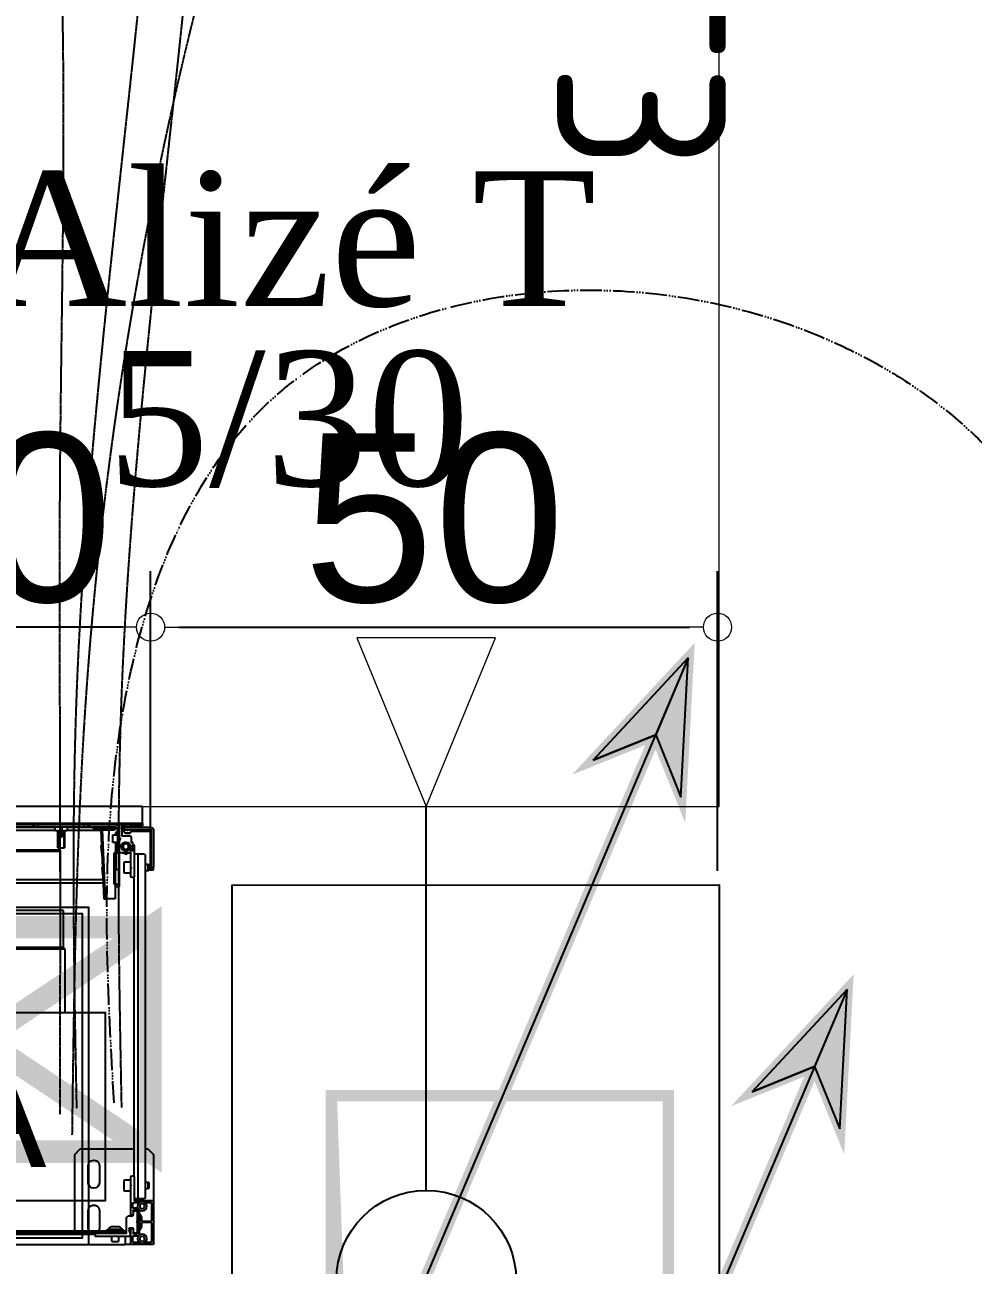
# Model space of a CAD drawing. Header units: millimetres. Extents: x 449410 to 506007, y -379864 to -318775.
# Drawn here: x 467210 to 468054, y -344325 to -343221 of the extents above; entities that cross this region are included whole.
import ezdxf

# ---------------------------------------------------------------- set-up
doc = ezdxf.new("R2010")
doc.units = ezdxf.units.MM
doc.linetypes.add('prlm_ef', pattern=[0.165, 0.1, -0.065])
doc.linetypes.add('prlm_gaz', pattern=[36, 24, -3, 0, -3, 0, -3, 0, -3])
doc.layers.add('_GAZELEC-BOITE INCORPO', color=36, linetype='Continuous', lineweight=18)
doc.layers.add('_GAZELEC-RESERVATION 2', color=132, linetype='Continuous', lineweight=18)
for name, color, linetype in [('_GAZELEC-EAU CHAUDE', 1, 'Continuous'), ('GAZ-EU FLECHE', 42, 'Continuous'), ('GAZ-FLECHE VMC', 93, 'Continuous'), ('prlm-CHAUFF', 30, 'Continuous'), ('prlm-EAU-EF', 161, 'Continuous'), ('prlm-GAZ', 20, 'Continuous'), ('prlm-GT', 242, 'Continuous'), ('prlm-MOD', 64, 'Continuous'), ('prlm-VMC', 93, 'Continuous')]:
    doc.layers.add(name, color=color, linetype=linetype)
doc.layers.add('prlm-xpoly', color=7, linetype='Continuous', plot=False)
doc.styles.add('Arial', font='arial.ttf')
doc.styles.add('prlm-vmc', font='pala.ttf', dxfattribs={"height": 14})
doc.styles.add('prlm-xpoly', font='isocp.shx', dxfattribs={"height": 15})
doc.styles.get("Standard").update_dxf_attribs({"font": 'arial.ttf'})
doc.dimstyles.new('200', dxfattribs={"dimtxt": 150, "dimasz": 25, "dimexe": 50, "dimexo": 50, "dimgap": 20, "dimtad": 1, "dimdec": 0, "dimlfac": 0.1, "dimdsep": 46, "dimtxsty": 'Arial', "dimblk1": 'DOTBLANK', "dimblk2": 'DOTBLANK', "dimsah": 1, "dimcen": 25, "dimclrd": 5, "dimclre": 5, "dimadec": 0, "dimazin": 0, "dimtfac": 1, "dimtdec": 0, "dimtmove": 0, "dimatfit": 3, "dimldrblk": 'DOTBLANK', "dimfxl": 50, "dimtolj": 1, "dimtzin": 0, "dimarcsym": 0})

# ---------------------------------------------------------------- blocks, each defined once
blk = doc.blocks.new('MTI900_Alu_390')
at = {"layer": 'prlm-MOD', "color": 1, "linetype": 'Continuous'}
for p, q in [((-4.225, 0), (4.225, 0)), ((4.278, 0), (4.225, 0)), ((4.225, -0.07), (4.225, 0)), ((4.472, 0), (4.278, 0)), ((4.475, 0), (4.472, 0)), ((4.475, -0.003), (4.475, 0)), ((-4.105, -0.105), (4.105, -0.105)), ((-3.96, -0.09), (3.96, -0.09)), ((3.96, -0.073), (3.96, -0.097)), ((4.13, -0.07), (3.963, -0.07)), ((3.963, -0.1), (4.229, -0.1)), ((4.105, -0.025), (4.165, -0.025)), ((4.105, -0.025), (4.105, -0.07)), ((4.105, -0.1), (4.105, -0.115)), ((4.135, -0.075), (4.13, -0.07)), ((4.14, -0.07), (4.135, -0.075)), ((4.267, -0.07), (4.14, -0.07)), ((4.165, -0.07), (4.165, -0.025)), ((4.165, -0.115), (4.165, -0.1)), ((4.165, -0.105), (4.225, -0.105)), ((4.225, -0.105), (4.225, -0.1)), ((4.225, -0.105), (4.225, -0.12)), ((4.235, -0.1), (4.235, -0.24)), ((4.26, -0.12), (4.27, -0.09)), ((4.27, -0.09), (4.27, -0.073)), ((4.275, -0.003), (4.275, -0.137)), ((4.293, -0.021), (4.293, -0.074)), ((4.295, -0.137), (4.295, -0.098)), ((4.347, -0.018), (4.296, -0.018)), ((4.296, -0.077), (4.331, -0.077)), ((4.298, -0.095), (4.332, -0.095)), ((4.327, -0.1), (4.298, -0.1)), ((4.33, -0.195), (4.33, -0.103)), ((4.335, -0.098), (4.335, -0.134)), ((4.353, -0.086), (4.353, -0.129)), ((4.355, -0.038), (4.375, -0.027)), ((4.355, -0.062), (4.355, -0.038)), ((4.375, -0.073), (4.355, -0.062)), ((4.375, -0.027), (4.395, -0.038)), ((4.395, -0.062), (4.375, -0.073)), ((4.395, -0.038), (4.395, -0.062)), ((4.454, -0.018), (4.403, -0.018)), ((4.457, -0.191), (4.457, -0.021)), ((4.475, -0.387), (4.475, -0.003)), ((-4.1, -0.12), (4.1, -0.12)), ((3.775, -0.12), (3.775, -0.8)), ((3.895, -0.15), (3.895, -0.3)), ((3.995, -0.3), (3.995, -0.15)), ((4.067, -0.12), (4.067, -0.125)), ((4.067, -0.125), (4.203, -0.125)), ((4.067, -0.125), (4.067, -0.135)), ((4.067, -0.135), (4.203, -0.135)), ((4.105, -0.115), (4.095, -0.125)), ((4.103, -0.158), (4.168, -0.158)), ((4.165, -0.115), (4.105, -0.115)), ((4.175, -0.125), (4.165, -0.115)), ((4.17, -0.12), (4.225, -0.12)), ((4.203, -0.125), (4.203, -0.12)), ((4.203, -0.135), (4.203, -0.125)), ((4.26, -0.142), (4.26, -0.12)), ((4.292, -0.145), (4.263, -0.145)), ((4.278, -0.14), (4.292, -0.14)), ((4.295, -0.137), (4.295, -0.142)), ((4.33, -0.195), (4.325, -0.2)), ((4.325, -0.2), (4.33, -0.205)), ((4.338, -0.16), (4.33, -0.16)), ((4.33, -0.168), (4.342, -0.168)), ((4.33, -0.297), (4.33, -0.205)), ((4.336, -0.136), (4.354, -0.164)), ((4.338, -0.16), (4.338, -0.24)), ((4.355, -0.19), (4.338, -0.16)), ((4.338, -0.24), (4.355, -0.21)), ((4.354, -0.13), (4.372, -0.159)), ((4.355, -0.166), (4.355, -0.234)), ((4.373, -0.16), (4.373, -0.191)), ((4.373, -0.209), (4.373, -0.24)), ((4.454, -0.194), (4.376, -0.194)), ((4.376, -0.206), (4.454, -0.206)), ((4.457, -0.369), (4.457, -0.209)), ((4.235, -0.24), (4.25, -0.255)), ((4.25, -0.255), (4.292, -0.255)), ((4.275, -0.263), (4.275, -0.52)), ((4.292, -0.26), (4.278, -0.26)), ((4.293, -0.326), (4.293, -0.369)), ((4.295, -0.258), (4.295, -0.263)), ((4.295, -0.302), (4.295, -0.263)), ((4.328, -0.323), (4.296, -0.323)), ((4.298, -0.3), (4.327, -0.3)), ((4.332, -0.305), (4.298, -0.305)), ((4.33, -0.232), (4.342, -0.232)), ((4.33, -0.24), (4.338, -0.24)), ((4.354, -0.236), (4.335, -0.265)), ((4.335, -0.265), (4.335, -0.302)), ((4.353, -0.271), (4.353, -0.304)), ((4.373, -0.24), (4.354, -0.27)), ((4.355, -0.328), (4.375, -0.317)), ((4.355, -0.352), (4.355, -0.328)), ((4.375, -0.317), (4.395, -0.328)), ((4.395, -0.328), (4.395, -0.352)), ((4.296, -0.372), (4.347, -0.372)), ((4.305, -0.6), (4.305, -0.393)), ((4.34, -0.405), (4.305, -0.405)), ((4.308, -0.39), (4.472, -0.39)), ((4.34, -0.405), (4.34, -3.475)), ((4.395, -0.405), (4.34, -0.405)), ((4.375, -0.363), (4.355, -0.352)), ((4.395, -0.352), (4.375, -0.363)), ((4.405, -0.415), (4.395, -0.405)), ((4.403, -0.372), (4.454, -0.372)), ((4.405, -0.415), (4.405, -3.465)), ((4.475, -0.8), (4.475, -0.387)), ((3.895, -0.55), (3.895, -0.7)), ((3.995, -0.7), (3.995, -0.55)), ((4.215, -0.475), (4.215, -0.575)), ((4.275, -0.475), (4.215, -0.475)), ((4.275, -0.52), (4.278, -0.523)), ((4.275, -0.52), (4.275, -0.53)), ((4.278, -0.527), (4.275, -0.53)), ((4.275, -0.53), (4.275, -0.6)), ((4.43, -0.495), (4.405, -0.495)), ((4.43, -0.495), (4.43, -0.555)), ((4.435, -0.5), (4.43, -0.495)), ((4.43, -0.555), (4.435, -0.55)), ((4.435, -0.55), (4.435, -0.5)), ((4.215, -0.575), (4.275, -0.575)), ((4.285, -0.61), (4.295, -0.61)), ((4.305, -0.6), (4.305, -3.277)), ((4.405, -0.555), (4.43, -0.555)), ((3.775, -0.8), (3.825, -0.85)), ((3.825, -0.85), (4.305, -0.85)), ((4.405, -0.85), (4.425, -0.85)), ((4.425, -0.85), (4.475, -0.8)), ((4.007, -3.691), (4.035, -3.077)), ((4.05, -3.077), (4.022, -3.692)), ((4.035, -3.077), (4.05, -3.077)), ((4.135, -3.077), (4.05, -3.077)), ((4.136, -3.497), (4.135, -3.077)), ((4.135, -3.187), (4.175, -3.187)), ((4.175, -3.187), (4.175, -3.207)), ((4.029, -3.215), (-0.132, -3.215)), ((4.027, -3.245), (-0.132, -3.245)), ((4.017, -3.356), (4.021, -3.285)), ((4.026, -3.286), (4.021, -3.285)), ((4.125, -3.207), (4.125, -3.487)), ((4.125, -3.207), (4.175, -3.207)), ((4.175, -3.207), (4.175, -3.337)), ((4.215, -3.305), (4.215, -3.405)), ((4.275, -3.305), (4.215, -3.305)), ((4.275, -3.277), (4.275, -3.346)), ((4.295, -3.267), (4.285, -3.267)), ((4.305, -3.553), (4.305, -3.277)), ((4.017, -3.356), (4.022, -3.356)), ((4.14, -3.337), (4.175, -3.337)), ((4.14, -3.487), (4.14, -3.337)), ((4.175, -3.337), (4.175, -3.487)), ((4.215, -3.405), (4.275, -3.405)), ((4.275, -3.346), (4.275, -3.358)), ((4.275, -3.358), (4.275, -3.484)), ((4.276, -3.348), (4.278, -3.35)), ((4.278, -3.354), (4.276, -3.356)), ((4.43, -3.325), (4.405, -3.325)), ((4.405, -3.385), (4.43, -3.385)), ((4.43, -3.325), (4.43, -3.385)), ((4.435, -3.33), (4.43, -3.325)), ((4.43, -3.385), (4.435, -3.38)), ((4.435, -3.38), (4.435, -3.33)), ((4.455, -3.355), (4.455, -3.335)), ((4.455, -3.335), (4.475, -3.335)), ((4.455, -3.69), (4.455, -3.355)), ((4.475, -3.355), (4.455, -3.355)), ((4.475, -3.335), (4.475, -3.355)), ((4.475, -3.69), (4.475, -3.355)), ((3.625, -3.532), (3.685, -3.532)), ((3.625, -3.532), (3.625, -3.682)), ((3.631, -3.682), (3.631, -3.532)), ((3.679, -3.682), (3.679, -3.532)), ((3.685, -3.682), (3.685, -3.532)), ((4.008, -3.552), (4.012, -3.482)), ((4.017, -3.482), (4.012, -3.482)), ((4.125, -3.487), (4.14, -3.487)), ((4.14, -3.497), (4.136, -3.497)), ((4.14, -3.487), (4.155, -3.487)), ((4.14, -3.487), (4.14, -3.577)), ((4.155, -3.487), (4.175, -3.487)), ((4.155, -3.497), (4.155, -3.487)), ((4.155, -3.702), (4.155, -3.497)), ((4.175, -3.497), (4.155, -3.497)), ((4.175, -3.487), (4.175, -3.49)), ((4.175, -3.49), (4.175, -3.601)), ((4.272, -3.487), (4.178, -3.487)), ((4.195, -3.561), (4.195, -3.523)), ((4.22, -3.478), (4.23, -3.472)), ((4.23, -3.472), (4.24, -3.478)), ((4.268, -3.521), (4.266, -3.521)), ((4.271, -3.507), (4.271, -3.518)), ((4.287, -3.504), (4.274, -3.504)), ((4.285, -3.504), (4.29, -3.507)), ((4.29, -3.549), (4.29, -3.507)), ((4.34, -3.475), (4.305, -3.475)), ((4.395, -3.475), (4.34, -3.475)), ((4.395, -3.475), (4.405, -3.465)), ((3.655, -3.641), (3.655, -3.627)), ((3.66, -3.627), (3.655, -3.627)), ((3.655, -3.717), (3.655, -3.641)), ((3.66, -3.641), (3.655, -3.641)), ((3.66, -3.641), (3.66, -3.627)), ((3.66, -3.717), (3.66, -3.641)), ((4.008, -3.552), (4.013, -3.552)), ((4.115, -3.577), (4.115, -3.647)), ((4.155, -3.577), (4.115, -3.577)), ((4.175, -3.623), (4.175, -3.601)), ((4.175, -3.623), (4.175, -3.734)), ((4.176, -3.603), (4.183, -3.61)), ((4.183, -3.614), (4.176, -3.621)), ((4.195, -3.674), (4.195, -3.64)), ((4.198, -3.637), (4.266, -3.637)), ((4.273, -3.542), (4.276, -3.542)), ((4.276, -3.627), (4.276, -3.584)), ((4.277, -3.582), (4.304, -3.555)), ((4.279, -3.545), (4.279, -3.549)), ((4.291, -3.577), (4.281, -3.583)), ((4.282, -3.552), (4.287, -3.552)), ((4.291, -3.568), (4.291, -3.577)), ((-4.375, -3.737), (4.375, -3.737)), ((4.375, -3.747), (-4.375, -3.747)), ((-0.16, -3.715), (3.598, -3.715)), ((3.604, -3.685), (-0.15, -3.685)), ((3.185, -3.717), (3.403, -3.717)), ((3.403, -3.737), (3.403, -3.717)), ((3.403, -3.717), (3.417, -3.717)), ((3.417, -3.717), (3.45, -3.717)), ((3.417, -3.717), (3.417, -3.737)), ((3.45, -3.717), (3.86, -3.717)), ((3.45, -3.717), (3.45, -3.737)), ((3.605, -3.682), (3.598, -3.717)), ((3.655, -3.682), (3.605, -3.682)), ((3.705, -3.682), (3.66, -3.682)), ((3.712, -3.717), (3.705, -3.682)), ((4.007, -3.685), (3.706, -3.685)), ((3.712, -3.715), (3.935, -3.715)), ((3.86, -3.717), (3.893, -3.717)), ((3.86, -3.717), (3.86, -3.737)), ((3.893, -3.717), (3.907, -3.717)), ((3.893, -3.737), (3.893, -3.717)), ((3.907, -3.717), (4.14, -3.717)), ((3.907, -3.717), (3.907, -3.737)), ((3.935, -3.717), (3.935, -3.712)), ((3.965, -3.712), (3.935, -3.712)), ((3.945, -3.702), (3.965, -3.702)), ((3.965, -3.702), (4.105, -3.702)), ((3.965, -3.712), (3.965, -3.702)), ((3.965, -3.712), (3.965, -3.717)), ((4.105, -3.712), (3.965, -3.712)), ((4.007, -3.692), (4.007, -3.691)), ((4.007, -3.691), (4.022, -3.692)), ((4.022, -3.692), (4.125, -3.692)), ((4.022, -3.692), (4.022, -3.692)), ((4.105, -3.702), (4.125, -3.702)), ((4.105, -3.712), (4.105, -3.702)), ((4.105, -3.717), (4.105, -3.712)), ((4.135, -3.712), (4.105, -3.712)), ((4.115, -3.647), (4.155, -3.647)), ((4.125, -3.692), (4.125, -3.702)), ((4.135, -3.712), (4.135, -3.717)), ((4.14, -3.647), (4.14, -3.657)), ((4.165, -3.726), (4.165, -3.737)), ((4.175, -3.734), (4.175, -3.737)), ((4.195, -3.722), (4.195, -3.693)), ((4.195, -3.695), (4.215, -3.695)), ((4.215, -3.715), (4.195, -3.715)), ((4.211, -3.677), (4.198, -3.677)), ((4.198, -3.69), (4.225, -3.69)), ((4.198, -3.725), (4.212, -3.725)), ((4.222, -3.663), (4.213, -3.676)), ((4.215, -3.695), (4.45, -3.695)), ((4.215, -3.695), (4.215, -3.715)), ((4.215, -3.715), (4.45, -3.715)), ((4.215, -3.72), (4.225, -3.72)), ((4.215, -3.722), (4.215, -3.72)), ((4.225, -3.716), (4.221, -3.72)), ((4.227, -3.657), (4.225, -3.659)), ((4.265, -3.659), (4.225, -3.659)), ((4.225, -3.659), (4.225, -3.662)), ((4.265, -3.662), (4.225, -3.662)), ((4.225, -3.69), (4.225, -3.695)), ((4.229, -3.716), (4.225, -3.716)), ((4.263, -3.657), (4.227, -3.657)), ((4.228, -3.692), (4.237, -3.692)), ((4.229, -3.657), (4.229, -3.662)), ((4.229, -3.69), (4.229, -3.695)), ((4.26, -3.715), (4.231, -3.715)), ((4.243, -3.732), (4.238, -3.737)), ((4.243, -3.687), (4.239, -3.691)), ((4.249, -3.734), (4.241, -3.734)), ((4.251, -3.691), (4.247, -3.687)), ((4.252, -3.737), (4.247, -3.732)), ((4.253, -3.692), (4.263, -3.692)), ((4.261, -3.657), (4.261, -3.662)), ((4.261, -3.69), (4.261, -3.695)), ((4.265, -3.716), (4.262, -3.716)), ((4.265, -3.659), (4.263, -3.657)), ((4.265, -3.662), (4.265, -3.659)), ((4.283, -3.69), (4.265, -3.69)), ((4.265, -3.695), (4.265, -3.69)), ((4.269, -3.72), (4.265, -3.716)), ((4.265, -3.72), (4.283, -3.72)), ((4.277, -3.676), (4.268, -3.663)), ((4.452, -3.677), (4.279, -3.677)), ((4.286, -3.692), (4.445, -3.692)), ((4.342, -3.715), (4.289, -3.715)), ((4.295, -3.734), (4.295, -3.73)), ((4.298, -3.727), (4.342, -3.727)), ((4.378, -3.727), (4.298, -3.727)), ((4.298, -3.727), (4.298, -3.737)), ((4.345, -3.724), (4.345, -3.718)), ((4.375, -3.737), (4.375, -3.747)), ((4.375, -3.747), (4.378, -3.747)), ((4.375, -3.792), (4.375, -3.747)), ((4.378, -3.747), (4.378, -3.727)), ((4.455, -3.682), (4.455, -3.68)), ((4.375, -3.902), (4.375, -3.792)), ((-4.375, -3.902), (4.375, -3.902))]:
    blk.add_line(p, q, dxfattribs=at)
for centre, radius in [((4.375, -0.05), 0.0425), ((4.375, -0.34), 0.0425), ((4.23, -3.542), 0.035), ((4.23, -3.542), 0.03), ((4.23, -3.542), 0.025)]:
    blk.add_circle(centre, radius, dxfattribs=at)
for centre, radius, start, end in [((4.278, -0.003), 0.003, 90, 180), ((4.472, -0.003), 0.003, 0, 90), ((3.963, -0.073), 0.003, 90, 180), ((3.963, -0.097), 0.003, 180, 270), ((4.232, -0.1), 0.003, 0, 180), ((4.267, -0.073), 0.003, 0, 90), ((4.267, -0.09), 0.003, 341.5651, 0), ((4.296, -0.021), 0.003, 90, 180), ((4.296, -0.074), 0.003, 180, 270), ((4.298, -0.098), 0.003, 90, 180), ((4.298, -0.103), 0.003, 90, 180), ((4.327, -0.103), 0.003, 0, 90), ((4.331, -0.067), 0.01, 270, 326.3475), ((4.332, -0.098), 0.003, 0, 90), ((4.347, -0.021), 0.003, 84.5182, 90), ((4.403, -0.021), 0.003, 90, 95.4818), ((4.454, -0.021), 0.003, 0, 90), ((3.945, -0.15), 0.05, 143.1301, 180), ((3.945, -0.15), 0.05, 0, 36.8699), ((4.103, -0.133), 0.02, 185.7392, 187.1808), ((4.103, -0.138), 0.02, 171.3731, 270), ((4.168, -0.138), 0.02, 270, 8.6269), ((4.168, -0.133), 0.02, 352.8192, 354.2608), ((4.263, -0.12), 0.003, 161.5651, 180), ((4.263, -0.142), 0.003, 180, 270), ((4.278, -0.137), 0.003, 180, 270), ((4.292, -0.137), 0.003, 270, 0), ((4.292, -0.142), 0.003, 270, 0), ((4.338, -0.134), 0.003, 180, 213.6901), ((4.356, -0.129), 0.003, 180, 213.6901), ((4.352, -0.166), 0.003, 0, 33.6901), ((4.37, -0.16), 0.003, 0, 33.6901), ((4.376, -0.191), 0.003, 180, 270), ((4.376, -0.209), 0.003, 90, 180), ((4.454, -0.191), 0.003, 270, 0), ((4.454, -0.209), 0.003, 0, 90), ((3.945, -0.3), 0.05, 180, 0), ((4.278, -0.263), 0.003, 90, 180), ((4.292, -0.258), 0.003, 0, 90), ((4.292, -0.263), 0.003, 0, 90), ((4.296, -0.326), 0.003, 90, 180), ((4.298, -0.297), 0.003, 180, 270), ((4.298, -0.302), 0.003, 180, 270), ((4.327, -0.297), 0.003, 270, 0), ((4.328, -0.333), 0.01, 46.149, 90), ((4.332, -0.302), 0.003, 270, 0), ((4.356, -0.271), 0.003, 146.3099, 180), ((4.352, -0.234), 0.003, 326.3099, 0), ((4.296, -0.369), 0.003, 180, 270), ((4.308, -0.393), 0.003, 90, 180), ((4.347, -0.369), 0.003, 270, 275.4818), ((4.403, -0.369), 0.003, 264.5182, 270), ((4.454, -0.369), 0.003, 270, 0), ((4.472, -0.387), 0.003, 270, 0), ((3.945, -0.55), 0.05, 0, 180), ((4.276, -0.525), 0.003, 315, 45), ((4.285, -0.6), 0.01, 180, 270), ((4.295, -0.6), 0.01, 270, 0), ((3.945, -0.7), 0.05, 180, 0), ((4.285, -3.277), 0.01, 90, 180), ((4.295, -3.277), 0.01, 0, 90), ((4.278, -3.346), 0.003, 180, 225), ((4.278, -3.358), 0.003, 135, 180), ((4.276, -3.352), 0.003, 315, 45), ((4.178, -3.49), 0.003, 90, 180), ((4.23, -3.542), 0.04, 33.9272, 355.9994), ((4.23, -3.542), 0.065, 57.7958, 122.2042), ((4.23, -3.542), 0.06, 66.4435, 113.5565), ((4.266, -3.518), 0.003, 213.9272, 270), ((4.23, -3.542), 0.04, 0, 33.9272), ((4.268, -3.518), 0.003, 270, 0), ((4.274, -3.507), 0.003, 90, 180), ((4.272, -3.484), 0.003, 270, 0), ((4.23, -3.542), 0.06, 0, 39.2965), ((4.23, -3.542), 0.065, 22.6199, 35.7758), ((4.287, -3.507), 0.003, 0, 90), ((4.178, -3.601), 0.003, 180, 225), ((4.178, -3.623), 0.003, 135, 180), ((4.181, -3.612), 0.003, 315, 45), ((4.198, -3.64), 0.003, 90, 180), ((4.266, -3.627), 0.01, 270, 0), ((4.273, -3.545), 0.003, 90, 175.9994), ((4.23, -3.542), 0.04, 355.9994, 0), ((4.276, -3.545), 0.003, 0, 90), ((4.23, -3.542), 0.065, 315.0475, 333.838), ((4.279, -3.584), 0.003, 135, 180), ((4.282, -3.549), 0.003, 180, 270), ((4.287, -3.549), 0.003, 270, 0), ((4.23, -3.542), 0.06, 351.491, 0), ((4.302, -3.553), 0.003, 315, 0), ((3.945, -3.712), 0.01, 90, 180), ((3.997, -3.692), 0.01, 270, 357.3974), ((4.125, -3.712), 0.02, 347.588, 90), ((4.125, -3.712), 0.01, 0, 90), ((4.16, -3.657), 0.02, 180, 230.1159), ((4.14, -3.702), 0.035, 270, 0), ((4.14, -3.702), 0.015, 270, 0), ((4.115, -3.71), 0.05, 37.0861, 50.1159), ((4.178, -3.734), 0.003, 180, 270), ((4.198, -3.674), 0.003, 180, 270), ((4.198, -3.693), 0.003, 90, 180), ((4.198, -3.722), 0.003, 180, 270), ((4.211, -3.674), 0.003, 270, 325.008), ((4.212, -3.722), 0.003, 270, 0), ((4.225, -3.665), 0.003, 90, 145.008), ((4.225, -3.693), 0.003, 19.4712, 90), ((4.215, -3.715), 0.01, 353.9388, 0), ((4.225, -3.717), 0.003, 270, 350.4059), ((4.231, -3.718), 0.003, 90, 170.4059), ((4.237, -3.689), 0.003, 270, 315), ((4.245, -3.689), 0.003, 45, 135), ((4.245, -3.734), 0.003, 45, 135), ((4.253, -3.689), 0.003, 225, 270), ((4.26, -3.718), 0.003, 9.5941, 90), ((4.265, -3.717), 0.003, 189.5941, 270), ((4.265, -3.693), 0.003, 90, 160.5288), ((4.265, -3.665), 0.003, 34.992, 90), ((4.275, -3.715), 0.01, 180, 186.0612), ((4.279, -3.674), 0.003, 214.992, 270), ((4.283, -3.693), 0.003, 19.4712, 90), ((4.283, -3.717), 0.003, 270, 350.4059), ((4.289, -3.718), 0.003, 90, 170.4059), ((4.292, -3.734), 0.003, 270, 0), ((4.298, -3.73), 0.003, 90, 180), ((4.342, -3.718), 0.003, 0, 90), ((4.342, -3.724), 0.003, 270, 0), ((4.445, -3.682), 0.01, 270, 0), ((4.45, -3.69), 0.025, 270, 0), ((4.45, -3.69), 0.005, 270, 0), ((4.452, -3.68), 0.003, 0, 90)]:
    blk.add_arc(centre, radius, start, end, dxfattribs=at)
for centre, major_axis, ratio, start_param, end_param in [((3.997, -3.692), (-0.025, 0), 0.4, 1.570796, 3.096169), ((4.022, -3.693), (-0.015, 0.0007), 0.045361, -1.568734, 0)]:
    blk.add_ellipse(centre, major_axis=major_axis, ratio=ratio, start_param=start_param, end_param=end_param, dxfattribs=at)
blk = doc.blocks.new('xi.be')
at = {"layer": 'prlm-VMC', "color": 0, "linetype": 'ByBlock', "lineweight": 5, "flags": 128}
blk.add_lwpolyline([(-6.17, -15), (6.17, -15), (0, 0)], close=True, dxfattribs=at)
at = {"layer": 'prlm-VMC', "color": 0, "linetype": 'ByBlock', "lineweight": 5}
blk.add_solid([(0, -1), (5.17, -14), (-5.17, -14), (0, -1)], dxfattribs=at)
blk = doc.blocks.new('xi.uta-yzen-d')
at = {"layer": 'prlm-CHAUFF', "ltscale": 50}
for p, q in [((-36.4, 35.02), (-20.8, 35.02)), ((-36.4, 35.02), (-36.4, 29.72)), ((-20.9, 35.12), (-36.3, 35.12)), ((-20.8, 29.72), (-20.8, 35.02)), ((-17.3, 35.02), (-1.7, 35.02)), ((-17.3, 35.02), (-17.3, 29.72)), ((-1.8, 35.12), (-17.2, 35.12)), ((-1.7, 29.72), (-1.7, 35.02)), ((1.8, 35.02), (17.4, 35.02)), ((1.8, 35.02), (1.8, 29.72)), ((1.9, 35.12), (17.3, 35.12)), ((17.4, 29.72), (17.4, 35.02)), ((20.9, 35.02), (36.5, 35.02)), ((20.9, 35.02), (20.9, 29.72)), ((21, 35.12), (36.4, 35.12)), ((36.5, 29.72), (36.5, 35.02)), ((-36.55, 29.97), (-36.4, 29.97)), ((-17.45, 29.97), (-17.3, 29.97)), ((1.65, 29.97), (1.8, 29.97)), ((20.75, 29.97), (20.9, 29.97)), ((-37.25, 29.22), (-37.25, 26.22)), ((-37.06, 29.72), (-36.65, 29.72)), ((-37.06, 29.72), (-37.06, 26.02)), ((-37, 29.72), (-37, 26.27)), ((-36.98, 29.72), (-36.98, 26.27)), ((-20.55, 29.72), (-36.65, 29.72)), ((-36.65, 29.72), (-36.65, 26.42)), ((-20.55, 26.42), (-20.55, 29.72)), ((-18.15, 29.22), (-18.15, 26.22)), ((-17.96, 29.72), (-17.55, 29.72)), ((-17.96, 29.72), (-17.96, 26.02)), ((-17.9, 29.72), (-17.9, 26.27)), ((-17.88, 29.72), (-17.88, 26.27)), ((-1.45, 29.72), (-17.55, 29.72)), ((-17.55, 29.72), (-17.55, 26.42)), ((-1.45, 26.42), (-1.45, 29.72)), ((0.95, 29.22), (0.95, 26.22)), ((1.14, 29.72), (1.55, 29.72)), ((1.14, 29.72), (1.14, 26.02)), ((1.2, 29.72), (1.2, 26.27)), ((1.22, 29.72), (1.22, 26.27)), ((17.65, 29.72), (1.55, 29.72)), ((1.55, 29.72), (1.55, 26.42)), ((17.65, 26.42), (17.65, 29.72)), ((20.05, 29.22), (20.05, 26.22)), ((20.24, 29.72), (20.65, 29.72)), ((20.24, 29.72), (20.24, 26.02)), ((20.3, 29.72), (20.3, 26.27)), ((20.32, 29.72), (20.32, 26.27)), ((36.75, 29.72), (20.65, 29.72)), ((20.65, 29.72), (20.65, 26.42)), ((36.75, 26.42), (36.75, 29.72)), ((-37, 28.42), (-36.98, 28.42)), ((-36.98, 28.07), (-37, 28.07)), ((-37, 27.69), (-36.98, 27.69)), ((-17.9, 28.42), (-17.88, 28.42)), ((-17.88, 28.07), (-17.9, 28.07)), ((-17.9, 27.69), (-17.88, 27.69)), ((1.2, 28.42), (1.22, 28.42)), ((1.22, 28.07), (1.2, 28.07)), ((1.2, 27.69), (1.22, 27.69)), ((20.3, 28.42), (20.32, 28.42)), ((20.32, 28.07), (20.3, 28.07)), ((20.3, 27.69), (20.32, 27.69)), ((-36.98, 27.34), (-37, 27.34)), ((-37, 27.29), (-36.98, 27.29)), ((-36.98, 27.19), (-37, 27.19)), ((-17.88, 27.34), (-17.9, 27.34)), ((-17.9, 27.29), (-17.88, 27.29)), ((-17.88, 27.19), (-17.9, 27.19)), ((1.22, 27.34), (1.2, 27.34)), ((1.2, 27.29), (1.22, 27.29)), ((1.22, 27.19), (1.2, 27.19)), ((20.32, 27.34), (20.3, 27.34)), ((20.3, 27.29), (20.32, 27.29)), ((20.32, 27.19), (20.3, 27.19)), ((-36.8, 26.02), (-37.05, 26.02)), ((-36.98, 26.27), (-37, 26.27)), ((-36.8, 26.27), (-36.98, 26.27)), ((-36.65, 26.42), (-36.8, 26.27)), ((-20.4, 26.27), (-36.8, 26.27)), ((-36.8, 26.27), (-36.8, 20.62)), ((-20.55, 26.42), (-36.65, 26.42)), ((-20.4, 26.27), (-20.55, 26.42)), ((-20.4, 20.62), (-20.4, 26.27)), ((-17.7, 26.02), (-17.95, 26.02)), ((-17.88, 26.27), (-17.9, 26.27)), ((-17.7, 26.27), (-17.88, 26.27)), ((-17.55, 26.42), (-17.7, 26.27)), ((-1.3, 26.27), (-17.7, 26.27)), ((-17.7, 26.27), (-17.7, 20.62)), ((-1.45, 26.42), (-17.55, 26.42)), ((-1.3, 26.27), (-1.45, 26.42)), ((-1.3, 20.62), (-1.3, 26.27)), ((1.4, 26.02), (1.15, 26.02)), ((1.22, 26.27), (1.2, 26.27)), ((1.4, 26.27), (1.22, 26.27)), ((1.55, 26.42), (1.4, 26.27)), ((17.8, 26.27), (1.4, 26.27)), ((1.4, 26.27), (1.4, 20.62)), ((17.65, 26.42), (1.55, 26.42)), ((17.8, 26.27), (17.65, 26.42)), ((17.8, 20.62), (17.8, 26.27)), ((20.5, 26.02), (20.25, 26.02)), ((20.32, 26.27), (20.3, 26.27)), ((20.5, 26.27), (20.32, 26.27)), ((20.65, 26.42), (20.5, 26.27)), ((36.9, 26.27), (20.5, 26.27)), ((20.5, 26.27), (20.5, 20.62)), ((36.75, 26.42), (20.65, 26.42)), ((36.9, 26.27), (36.75, 26.42)), ((36.9, 20.62), (36.9, 26.27))]:
    blk.add_line(p, q, dxfattribs=at)
for points in [[(0, 30), (0, 0), (39, 0), (39, 30)], [(0.57, 29.43), (0.57, 0.57), (38.43, 0.57), (38.43, 29.43)], [(-40.5, 20.62), (-40.5, 3.9), (40.5, 3.9), (40.5, 20.62)]]:
    blk.add_lwpolyline(points, close=True, dxfattribs=at)
for centre, radius in [((-28.6, 27.62), 0.5), ((-28.6, 27.62), 0.48), ((-28.6, 27.62), 0.38), ((-9.5, 27.62), 0.5), ((-9.5, 27.62), 0.48), ((-9.5, 27.62), 0.38), ((9.6, 27.62), 0.5), ((9.6, 27.62), 0.48), ((9.6, 27.62), 0.38), ((28.7, 27.62), 0.5), ((28.7, 27.62), 0.48), ((28.7, 27.62), 0.38)]:
    blk.add_circle(centre, radius, dxfattribs=at)
for centre, radius, start, end in [((-36.3, 35.02), 0.1, 90, 180), ((-20.9, 35.02), 0.1, 0, 90), ((-17.2, 35.02), 0.1, 90, 180), ((-1.8, 35.02), 0.1, 0, 90), ((1.9, 35.02), 0.1, 90, 180), ((17.3, 35.02), 0.1, 0, 90), ((21, 35.02), 0.1, 90, 180), ((36.4, 35.02), 0.1, 0, 90), ((-36.55, 29.27), 0.7, 90, 136.2731), ((-17.45, 29.27), 0.7, 90, 136.2731), ((1.65, 29.27), 0.7, 90, 136.2731), ((20.75, 29.27), 0.7, 90, 136.2731), ((-36.47, 29.24), 0.776, 138.5248, 181.7675), ((-17.37, 29.24), 0.776, 138.5248, 181.7675), ((1.73, 29.24), 0.776, 138.5248, 181.7675), ((20.83, 29.24), 0.776, 138.5248, 181.7675), ((-37.05, 26.22), 0.2, 180, 268.3239), ((-37.05, 26.22), 0.2, 268.3239, 270), ((-17.95, 26.22), 0.2, 180, 268.3239), ((-17.95, 26.22), 0.2, 268.3239, 270), ((1.15, 26.22), 0.2, 180, 268.3239), ((1.15, 26.22), 0.2, 268.3239, 270), ((20.25, 26.22), 0.2, 180, 268.3239), ((20.25, 26.22), 0.2, 268.3239, 270)]:
    blk.add_arc(centre, radius, start, end, dxfattribs=at)
for centre, major_axis, ratio, start_param, end_param in [((-36.55, 28.96), (-0.45, 0), 0.974723, 5.983927, 6.283185), ((-36.55, 28.6), (-0.45, 0), 0.974723, 5.983927, 6.283185), ((-17.45, 28.96), (-0.45, 0), 0.974723, 5.983927, 6.283185), ((-17.45, 28.6), (-0.45, 0), 0.974723, 5.983927, 6.283185), ((1.65, 28.96), (-0.45, 0), 0.974723, 5.983927, 6.283185), ((1.65, 28.6), (-0.45, 0), 0.974723, 5.983927, 6.283185), ((20.75, 28.96), (-0.45, 0), 0.974723, 5.983927, 6.283185), ((20.75, 28.6), (-0.45, 0), 0.974723, 5.983927, 6.283185), ((-35.75, 28.6), (-1.25, 0), 0.146694, 0, 0.179125), ((-16.65, 28.6), (-1.25, 0), 0.146694, 0, 0.179125), ((2.45, 28.6), (-1.25, 0), 0.146694, 0, 0.179125), ((21.55, 28.6), (-1.25, 0), 0.146694, 0, 0.179125)]:
    blk.add_ellipse(centre, major_axis=major_axis, ratio=ratio, start_param=start_param, end_param=end_param, dxfattribs=at)
for points in [[(-36.98, 29.39), (-36.99, 29.38), (-36.99, 29.37), (-37, 29.32), (-37, 29.29), (-37, 29.27)], [(-17.88, 29.39), (-17.89, 29.38), (-17.89, 29.37), (-17.9, 29.32), (-17.9, 29.29), (-17.9, 29.27)], [(1.22, 29.39), (1.21, 29.38), (1.21, 29.37), (1.2, 29.32), (1.2, 29.29), (1.2, 29.27)], [(20.32, 29.39), (20.31, 29.38), (20.31, 29.37), (20.3, 29.32), (20.3, 29.29), (20.3, 29.27)]]:
    blk.add_open_spline(points, degree=3, knots=[0.8185803, 0.8185803, 0.8185803, 0.8185803, 0.875, 0.875, 1, 1, 1, 1], dxfattribs=at)
at = {"layer": 'prlm-CHAUFF', "ltscale": 50, "insert": (7.3, 16.89), "char_height": 10, "width": 139.7925, "attachment_point": 1}
blk.add_mtext('UTA', dxfattribs=at)
blk = doc.blocks.new('FLECHE1')
h = blk.add_hatch(color=256)
h.dxf.hatch_style = 1
h.paths.add_polyline_path([(495907.1, -370439.6), (495913.6, -370315.5), (495936.1, -370371.1), (495991.7, -370348.6)])
for p, q in [((495907.1, -370439.6), (496141.3, -369887.2)), ((495913.6, -370315.5), (495907.1, -370439.6)), ((495913.6, -370315.5), (495907.1, -370439.6)), ((495936.1, -370371.1), (495913.6, -370315.5)), ((495936.1, -370371.1), (495913.6, -370315.5)), ((495991.7, -370348.6), (495907.1, -370439.6)), ((495907.1, -370439.6), (495991.7, -370348.6)), ((495936.1, -370371.1), (495991.7, -370348.6)), ((495991.7, -370348.6), (495936.1, -370371.1)), ((495907.1, -370439.6), (495936.1, -370371.1))]:
    blk.add_line(p, q)
at = {"const_width": 10}
for points in [[(495936.1, -370371.1), (496141.3, -369887.2)], [(495907.1, -370439.6), (495913.6, -370315.5), (495936.1, -370371.1), (495991.7, -370348.6), (495907.1, -370439.6)]]:
    blk.add_lwpolyline(points, dxfattribs=at)
blk = doc.blocks.new('_DOTBLANK')
at = {"color": 0, "linetype": 'ByBlock'}
blk.add_line((-0.5, 0), (-1, 0), dxfattribs=at)
blk.add_circle((0, 0), 0.5, dxfattribs=at)
blk = doc.blocks.new('*D145')
at = {"layer": '_GAZELEC-BOITE INCORPO', "color": 5, "lineweight": -2, "transparency": 16777216}
for p, q in [((467322.1, -343974.3), (467322.1, -343707.3)), ((467826.7, -343974.3), (467826.7, -343707.3)), ((467347.1, -343757.3), (467801.7, -343757.3))]:
    blk.add_line(p, q, dxfattribs=at)
at = {"layer": '_GAZELEC-BOITE INCORPO', "color": 5, "lineweight": -2, "transparency": 16777216, "xscale": 25, "yscale": 25, "zscale": 25, "rotation": 180}
blk.add_blockref('_DOTBLANK', (467322.1, -343757.3), dxfattribs=at)
at = {"layer": '_GAZELEC-BOITE INCORPO', "color": 5, "lineweight": -2, "transparency": 16777216, "xscale": 25, "yscale": 25, "zscale": 25}
blk.add_blockref('_DOTBLANK', (467826.7, -343757.3), dxfattribs=at)
at = {"layer": '_GAZELEC-BOITE INCORPO', "color": 0, "transparency": 16777216, "insert": (467574.4, -343660.7), "char_height": 150, "attachment_point": 5, "style": 'Arial'}
blk.add_mtext('\\A1;50', dxfattribs=at)
blk = doc.blocks.new('*D146')
at = {"layer": '_GAZELEC-BOITE INCORPO', "color": 5, "lineweight": -2, "transparency": 16777216}
for p, q in [((467022.1, -343974.3), (467022.1, -343707.3)), ((467322.1, -343974.3), (467322.1, -343707.3)), ((467297.1, -343757.3), (467047.1, -343757.3))]:
    blk.add_line(p, q, dxfattribs=at)
at = {"layer": '_GAZELEC-BOITE INCORPO', "color": 5, "lineweight": -2, "transparency": 16777216, "xscale": 25, "yscale": 25, "zscale": 25, "rotation": 180}
blk.add_blockref('_DOTBLANK', (467022.1, -343757.3), dxfattribs=at)
at = {"layer": '_GAZELEC-BOITE INCORPO', "color": 5, "lineweight": -2, "transparency": 16777216, "xscale": 25, "yscale": 25, "zscale": 25}
blk.add_blockref('_DOTBLANK', (467322.1, -343757.3), dxfattribs=at)
at = {"layer": '_GAZELEC-BOITE INCORPO', "color": 0, "transparency": 16777216, "insert": (467172.1, -343660.6), "char_height": 150, "attachment_point": 5, "style": 'Arial'}
blk.add_mtext('\\A1;30', dxfattribs=at)

msp = doc.modelspace()

# ---------------------------------------------------------------- linework, layer by layer
at = {"layer": '_GAZELEC-BOITE INCORPO', "const_width": 20}
msp.add_lwpolyline([(467122.08, -344024.333), (467022.08, -344024.334), (467022.081, -344224.334), (467322.074, -344224.332), (467322.073, -344024.329), (467022.08, -344024.34), (467322.074, -344224.332), (467322.073, -344024.329), (467022.081, -344224.327)], dxfattribs=at)
at = {"layer": '_GAZELEC-RESERVATION 2', "const_width": 10}
msp.add_lwpolyline([(467782.96, -344774.45), (467782.96, -344974.45), (467482.96, -344974.45), (467482.96, -344174.45), (467782.96, -344174.45), (467782.96, -344974.45), (467508.832, -344901.719), (467482.96, -344174.45)], dxfattribs=at)
at = {"layer": 'prlm-GT', "ltscale": 50}
msp.add_lwpolyline([(466449.606, -344376.832), (467394.574, -344376.832), (467394.575, -343986.863), (467828.001, -343986.832), (467828.001, -344718.832), (466449.607, -344718.832)], close=True, dxfattribs=at)
at = {"layer": 'prlm-VMC'}
msp.add_lwpolyline([(467567.431, -344258.769), (467567.407, -343916.851)], dxfattribs=at)
msp.add_circle((467567.431, -344338.769), 80, dxfattribs=at)
at = {"layer": 'prlm-xpoly', "lineweight": 0}
msp.add_lwpolyline([(466429.746, -342597.832), (466429.642, -343916.832), (467828.001, -343916.832), (467828.001, -342597.832)], close=True, dxfattribs=at)

# ---------------------------------------------------------------- block references
at = {"layer": 'GAZ-EU FLECHE', "rotation": 180}
msp.add_blockref('FLECHE1', (963849.205, -714519.47), dxfattribs=at)
at = {"layer": 'GAZ-FLECHE VMC', "rotation": 180}
msp.add_blockref('FLECHE1', (963707.733, -714224.273), dxfattribs=at)
at = {"layer": 'prlm-CHAUFF', "xscale": 10, "yscale": 10, "zscale": 10}
msp.add_blockref('xi.uta-yzen-d', (466877.074, -344306.832), dxfattribs=at)
at = {"layer": 'prlm-MOD', "xscale": -99.99999999999972, "yscale": 99.99999999999974, "zscale": 99.9999999999996, "rotation": 180.0001153397704}
msp.add_blockref('MTI900_Alu_390', (466877.074, -344306.833), dxfattribs=at)
at = {"layer": 'prlm-VMC', "xscale": 10, "yscale": 10, "zscale": 10, "rotation": 180}
msp.add_blockref('xi.be', (467567.407, -343916.851), dxfattribs=at)

# ---------------------------------------------------------------- texts
at = {"layer": 'prlm-xpoly', "lineweight": 20, "insert": (467558.367, -343013.197), "char_height": 150, "attachment_point": 5, "rotation": 269.999993, "line_spacing_factor": 0.8, "style": 'prlm-xpoly'}
msp.add_mtext('C204-T3\\PWC\\P1.84', dxfattribs=at)

# ---------------------------------------------------------------- next in the draw order: texts
at = {"layer": 'prlm-VMC', "ltscale": 25, "insert": (467444.644, -343492.391), "char_height": 120, "width": 586.14744, "attachment_point": 5, "line_spacing_factor": 0.8, "style": 'prlm-vmc', "bg_fill": 2}
msp.add_mtext('Alizé T 5/30', dxfattribs=at)

# ---------------------------------------------------------------- next in the draw order: linework, layer by layer
at = {"layer": '_GAZELEC-EAU CHAUDE', "linetype": 'prlm_ef'}
for points, knots in [([(467256.458, -344185.64), (467255.468, -344134.798), (467254.474, -344083.819), (467253.787, -344009.529), (467253.679, -343986.46), (467253.811, -343917.027), (467254.508, -343870.438), (467256.604, -343812.157), (467257.068, -343800.856), (467258.107, -343778.237), (467258.681, -343766.915), (467260.554, -343732.916), (467262.005, -343710.206), (467266.864, -343641.973), (467270.777, -343596.346), (467282.798, -343469.316), (467291.791, -343387.785), (467309.417, -343225.275), (467318.048, -343144.297), (467332.038, -342983.867), (467337.395, -342904.416), (467341.983, -342748.053), (467341.213, -342671.143), (467332.16, -342540.772), (467325.923, -342486.497), (467307.582, -342380.221), (467295.478, -342328.222), (467275.061, -342261.699), (467269.874, -342246.018), (467261.137, -342221.489), (467257.823, -342212.559), (467250.946, -342194.751), (467247.386, -342185.874), (467236.357, -342159.318), (467228.54, -342141.712), (467201.399, -342083.925), (467180.288, -342044.058), (467134.836, -341964.534), (467110.495, -341924.878), (467059.815, -341845.217), (467033.478, -341805.212), (466980.073, -341724.265), (466953.006, -341683.324), (466899.432, -341599.891), (466872.926, -341557.4), (466840.353, -341501.882), (466833.421, -341489.866), (466819.721, -341465.644), (466812.955, -341453.44), (466793.008, -341416.555), (466780.175, -341391.604), (466752.307, -341333.416), (466737.77, -341299.944), (466712.298, -341231.934), (466701.361, -341197.394), (466686.178, -341134.97), (466680.994, -341107.276), (466674.209, -341051.374), (466672.609, -341023.166), (466673.63, -340966.392), (466676.252, -340937.826), (466683.568, -340896.198), (466686.345, -340883.216), (466692.828, -340857.394), (466696.534, -340844.552), (466709.366, -340805.142), (466719.983, -340778.939), (466744.691, -340728.218), (466758.782, -340703.699), (466790.104, -340657.111), (466807.335, -340635.041), (466844.659, -340594.165), (466864.754, -340575.356), (466890.947, -340554.889), (466895.797, -340551.254), (466905.169, -340544.533), (466909.674, -340541.431), (466918.762, -340535.422), (466923.347, -340532.514), (466937.22, -340524.069), (466946.624, -340518.814), (466974.562, -340504.475), (466993.468, -340496.362), (467032.073, -340482.488), (467051.772, -340476.726), (467091.785, -340467.22), (467112.101, -340463.476), (467153.214, -340457.675), (467174.012, -340455.618), (467215.983, -340452.874), (467237.155, -340452.188), (467291.945, -340451.8), (467325.764, -340452.884), (467393.684, -340456.594), (467427.786, -340459.221), (467479.416, -340463.581), (467496.995, -340465.133), (467514.524, -340466.68)], [0, 0, 0, 0, 153.4831431, 153.4831431, 222.34769815, 222.34769815, 360.07680825, 360.07680825, 393.12761017, 393.12761017, 426.17841209, 426.17841209, 492.28001593, 492.28001593, 624.48322362, 624.48322362, 859.87127788, 859.87127788, 1095.25933214, 1095.25933214, 1330.64738641, 1330.64738641, 1566.03544067, 1566.03544067, 1739.06941279, 1739.06941279, 1912.1033849, 1912.1033849, 1966.02508987, 1966.02508987, 1997.14582869, 1997.14582869, 2028.26656752, 2028.26656752, 2090.50804517, 2090.50804517, 2233.40403406, 2233.40403406, 2376.30002294, 2376.30002294, 2519.19601182, 2519.19601182, 2662.09200071, 2662.09200071, 2804.98798959, 2804.98798959, 2844.12511844, 2844.12511844, 2883.26224729, 2883.26224729, 2961.536505, 2961.536505, 3063.36133061, 3063.36133061, 3165.18615622, 3165.18615622, 3244.82501591, 3244.82501591, 3324.4638756, 3324.4638756, 3404.1027353, 3404.1027353, 3440.28979816, 3440.28979816, 3476.47686103, 3476.47686103, 3552.27535209, 3552.27535209, 3628.07384315, 3628.07384315, 3703.87233422, 3703.87233422, 3779.67082528, 3779.67082528, 3796.61309767, 3796.61309767, 3811.97529359, 3811.97529359, 3827.33748951, 3827.33748951, 3858.06188135, 3858.06188135, 3917.29265585, 3917.29265585, 3976.52343035, 3976.52343035, 4035.75420485, 4035.75420485, 4094.98497935, 4094.98497935, 4154.21575385, 4154.21575385, 4247.28035384, 4247.28035384, 4340.34495383, 4340.34495383, 4388.47201758, 4388.47201758, 4388.47201758, 4388.47201758]), ([(467116.216, -344194.06), (467116.564, -344181.596), (467116.91, -344169.22), (467117.618, -344135.957), (467117.818, -344115.248), (467117.207, -344085.921), (467116.903, -344077.069), (467116.282, -344065), (467116.093, -344061.735), (467115.672, -344055.199), (467115.44, -344051.93), (467114.681, -344042.123), (467114.091, -344035.584), (467112.077, -344015.968), (467110.409, -344002.891), (467104.491, -343963.695), (467099.329, -343937.613), (467089.699, -343897.359), (467085.957, -343883.088), (467079.683, -343860.966), (467077.35, -343853.073), (467072.975, -343838.822), (467070.962, -343832.458), (467066.834, -343819.787), (467064.718, -343813.478), (467058.204, -343794.633), (467053.641, -343782.18), (467039.243, -343745.194), (467028.695, -343721.034), (467010.637, -343684.475), (467003.888, -343671.663), (466992.38, -343651.231), (466987.842, -343643.491), (466973.798, -343620.506), (466963.839, -343605.457), (466942.812, -343576.038), (466931.744, -343561.669), (466896.233, -343518.844), (466870.117, -343491.717), (466814.308, -343442.049), (466784.616, -343419.51), (466742.198, -343392.594), (466730.67, -343385.772), (466713.373, -343376.272), (466707.732, -343373.286), (466690.833, -343364.679), (466679.444, -343359.318), (466644.807, -343344.266), (466621.088, -343335.606), (466572.579, -343320.872), (466547.79, -343314.798), (466497.349, -343305.086), (466471.698, -343301.447), (466404.34, -343294.964), (466362.144, -343293.877), (466305.349, -343295.852), (466291.036, -343296.637), (466264.724, -343298.586), (466252.73, -343299.666), (466228.682, -343302.203), (466216.618, -343303.66), (466192.582, -343306.937), (466180.607, -343308.761), (466144.884, -343314.819), (466121.344, -343319.642), (466070.28, -343332.236), (466042.988, -343340.419), (465990.581, -343359.587), (465965.466, -343370.572), (465933.364, -343387.505), (465925.127, -343392.135), (465909.76, -343401.353), (465902.597, -343405.908), (465891.036, -343413.712), (465886.543, -343416.866), (465877.675, -343423.333), (465873.304, -343426.645), (465860.371, -343436.81), (465851.992, -343443.893), (465826.629, -343466.862), (465810.446, -343483.774), (465779.986, -343520.024), (465765.711, -343539.361), (465738.947, -343580.196), (465726.461, -343601.694), (465703.165, -343646.549), (465692.357, -343669.905), (465672.299, -343718.147), (465663.049, -343743.032), (465640.595, -343810.065), (465628.575, -343853.197), (465607.704, -343941.128), (465598.85, -343985.925), (465589.701, -344039.859), (465588.216, -344048.91), (465585.349, -344066.997), (465583.966, -344076.034), (465579.974, -344103.129), (465577.521, -344121.166), (465570.804, -344175.179), (465567.183, -344211.056), (465559.045, -344318.114), (465557.253, -344388.722), (465561.727, -344527.466), (465567.994, -344595.603), (465589.35, -344728.502), (465604.439, -344793.263), (465644.197, -344918.578), (465668.865, -344979.131), (465704.572, -345048.583), (465710.619, -345059.862), (465730.292, -345095.06), (465744.671, -345118.668), (465792.808, -345191.743), (465829.801, -345239.659), (465910.651, -345331.115), (465954.509, -345374.654), (466047.648, -345456.932), (466096.93, -345495.671), (466199.442, -345567.939), (466252.673, -345601.468), (466325.959, -345642.821), (466344.933, -345653.11), (466383.124, -345673.011), (466402.345, -345682.624), (466460.363, -345710.474), (466499.514, -345727.719), (466618.205, -345775.636), (466698.983, -345802.489), (466862.855, -345846.782), (466945.95, -345864.22), (467052.944, -345880.97), (467076.235, -345884.272), (467122.942, -345890.254), (467146.354, -345892.937), (467216.75, -345900.166), (467263.897, -345903.891), (467396.601, -345912.05), (467482.569, -345914.646), (467619.376, -345917.195), (467669.962, -345917.799), (467720.637, -345918.403)], [0, 0, 0, 0, 37.34915617, 37.34915617, 101.13252597, 101.13252597, 128.95008671, 128.95008671, 139.30070898, 139.30070898, 149.65133124, 149.65133124, 170.35257577, 170.35257577, 211.75506484, 211.75506484, 294.56004297, 294.56004297, 340.25986809, 340.25986809, 365.70390361, 365.70390361, 386.32531107, 386.32531107, 406.94671854, 406.94671854, 448.18953347, 448.18953347, 530.67516333, 530.67516333, 576.15225914, 576.15225914, 604.32108556, 604.32108556, 660.65873838, 660.65873838, 716.99639121, 716.99639121, 833.43354106, 833.43354106, 949.87069091, 949.87069091, 992.37530177, 992.37530177, 1012.74511851, 1012.74511851, 1053.00641697, 1053.00641697, 1133.52901391, 1133.52901391, 1214.05161084, 1214.05161084, 1294.57420778, 1294.57420778, 1422.90624557, 1422.90624557, 1466.00003016, 1466.00003016, 1502.03006038, 1502.03006038, 1538.23928361, 1538.23928361, 1574.44850683, 1574.44850683, 1646.86695329, 1646.86695329, 1734.84777143, 1734.84777143, 1822.82858956, 1822.82858956, 1854.09754058, 1854.09754058, 1882.56608557, 1882.56608557, 1901.16675053, 1901.16675053, 1919.7674155, 1919.7674155, 1956.96874543, 1956.96874543, 2035.56923988, 2035.56923988, 2114.16973433, 2114.16973433, 2192.77022879, 2192.77022879, 2271.37072324, 2271.37072324, 2349.9712177, 2349.9712177, 2478.14863189, 2478.14863189, 2606.32604608, 2606.32604608, 2632.16693106, 2632.16693106, 2658.00781604, 2658.00781604, 2709.689586, 2709.689586, 2813.05312592, 2813.05312592, 3019.78020575, 3019.78020575, 3226.50728559, 3226.50728559, 3433.23436543, 3433.23436543, 3639.96144526, 3639.96144526, 3680.44873945, 3680.44873945, 3767.40168007, 3767.40168007, 3954.56783836, 3954.56783836, 4141.73399665, 4141.73399665, 4328.90015494, 4328.90015494, 4516.06631323, 4516.06631323, 4580.78287763, 4580.78287763, 4645.49944203, 4645.49944203, 4774.93257082, 4774.93257082, 5033.7988284, 5033.7988284, 5292.66508599, 5292.66508599, 5364.51586692, 5364.51586692, 5436.36664786, 5436.36664786, 5580.06820973, 5580.06820973, 5839.28219911, 5839.28219911, 5990.73946275, 5990.73946275, 5990.73946275, 5990.73946275])]:
    msp.add_open_spline(points, degree=3, knots=knots, dxfattribs=at)
at = {"layer": 'prlm-EAU-EF', "linetype": 'prlm_ef'}
for points in [[(467252.45, -344209.23), (467265.291, -343812.401), (467545.453, -342664.155), (467980.131, -341748.974), (468170.518, -340918.916), (468170.518, -340254.431), (468170.518, -339682.632), (468170.518, -339110.656), (468274.886, -338570.628), (468625.865, -338067.077), (469180.747, -337848.816), (469570.42, -337818.233)], [(467215.275, -354747.863), (467281.088, -354013.556), (467638.69, -353237.754), (467984.169, -352507.312), (468206.797, -351637.525), (468249.218, -351117.958), (468249.218, -350416.061), (468249.218, -348770.388), (468249.218, -345558.8), (468249.218, -342464.832), (468249.218, -339553.47), (468249.218, -339286.21), (468249.218, -339052.549), (468655.486, -338120.599), (469250.935, -337876.048), (469559.979, -337842.353)], [(467241.663, -344190.991), (467241.663, -343892.265), (467241.663, -343616.762), (467194.495, -342738.838), (466777.032, -341854.604), (466416.725, -341104.542), (466631.13, -339619.56), (466655.366, -338925.803)], [(467296.45, -344184.861), (467296.45, -343817.393), (467296.45, -342201.77), (466867.613, -341469.002), (466720.863, -340915.085), (466925.482, -340579.194), (467511.006, -340506.525)], [(467181.658, -344192.679), (467163.093, -343866.904), (467039.665, -343515.641), (466522.675, -342998.65), (465729.5, -343069.17), (465282.315, -343803.155), (465445.873, -346389.019), (466715.912, -347538.945), (467731.351, -347668.444)], [(467156.201, -344195.177), (467156.201, -344062.547), (467111.268, -343827.317), (467017.04, -343614.56), (466720.628, -343334.965), (466217.129, -343263.355), (465866.36, -343382.193), (465550.481, -344031.966), (465681.711, -345090.126), (466322.012, -345686.07), (467054.555, -345921.511), (467720.16, -345958.4)]]:
    msp.add_spline(points, degree=3, dxfattribs=at)
at = {"layer": 'prlm-GAZ', "linetype": 'prlm_gaz', "ltscale": 0.8}
msp.add_spline([(467289.561, -344180.81), (467289.561, -343888.397), (467425.982, -343558.184), (467746.12, -343458.305), (468096.006, -343632.076), (468198.877, -343990.73), (468198.877, -345885.222), (468198.877, -346422.114), (468198.877, -347314.224), (468356.399, -348616.908), (468441.294, -348857.027), (468634.984, -349087.959), (469148.551, -349246.073), (469486.949, -349222.403), (469817.739, -349199.282)], degree=3, dxfattribs=at)

# ---------------------------------------------------------------- next in the draw order: dimensions: what is measured, and where the dimension line sits
at = {"layer": '_GAZELEC-BOITE INCORPO'}
for base, p2, picture, middle in [((467022.08, -343757.277), (467022.08, -344024.34), '*D146', (467172.076, -343660.639)), ((467826.689, -343757.277), (467826.689, -344024.329), '*D145', (467574.381, -343660.691))]:
    dim = msp.add_linear_dim(base=base, p1=(467322.073, -344024.329), p2=p2, dimstyle='200', dxfattribs=at)
    dim.commit()
    dim.dimension.update_dxf_attribs({"geometry": picture, "text_midpoint": middle})

doc.saveas('drawing.dxf')
